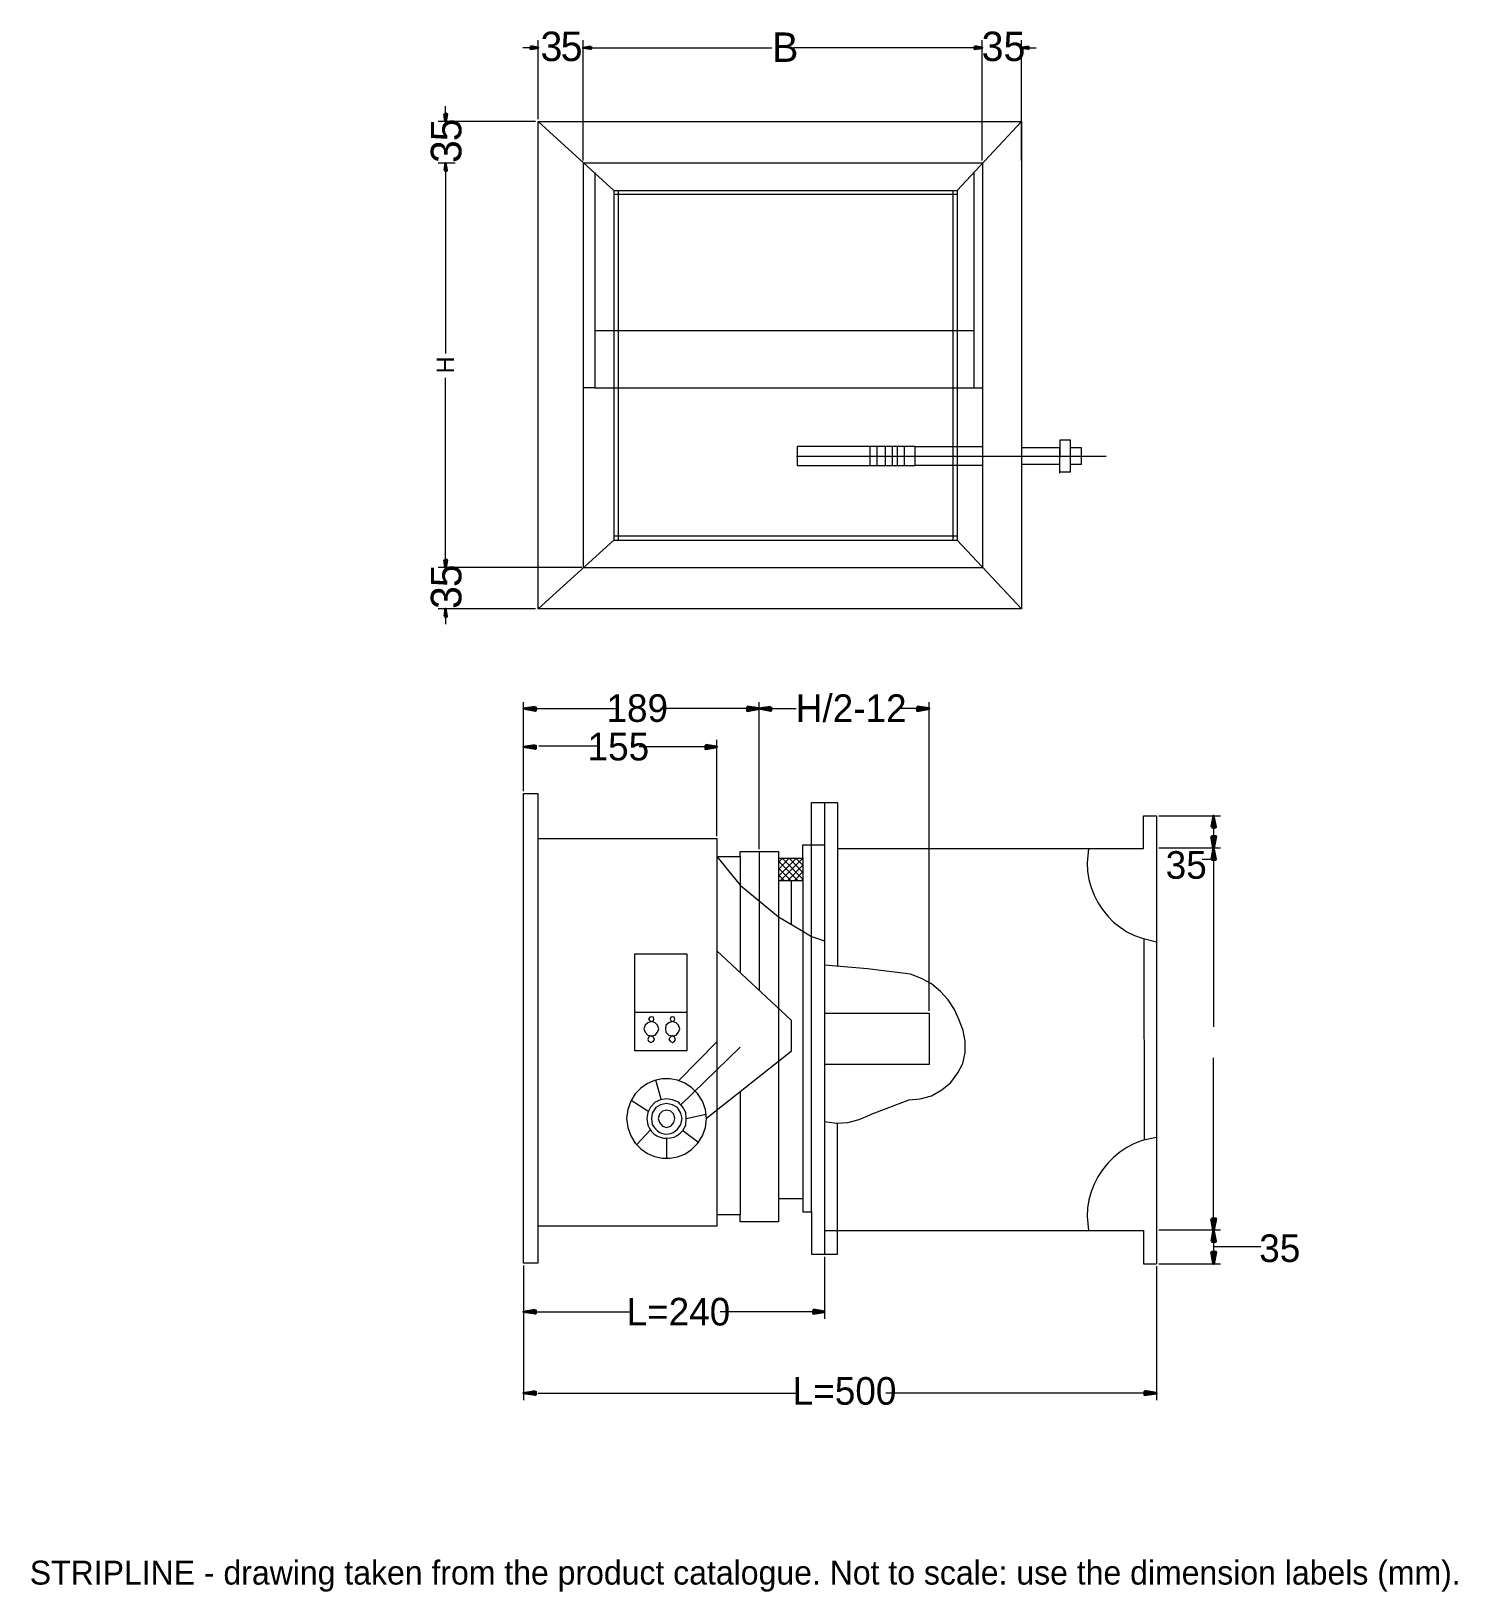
# Model space of a CAD drawing. Extents: x 0 to 239, y -13 to 248.
import ezdxf

# ---------------------------------------------------------------- set-up
doc = ezdxf.new("R2010")
doc.units = 0
for name, color, linetype in [('FILL', 8, 'Continuous'), ('GEOMETRY', 7, 'Continuous'), ('NOTE', 1, 'Continuous'), ('TEXT', 7, 'Continuous')]:
    doc.layers.add(name, color=color, linetype=linetype)

msp = doc.modelspace()

# ---------------------------------------------------------------- hatches: boundary and pattern name
at = {"layer": 'FILL'}
for points in [[(83.73, 244.82), (85.01, 245.03), (83.73, 245.24)], [(92.58, 245.03), (93.85, 244.82), (93.85, 245.24)], [(92.58, 245.03), (93.85, 244.82), (93.85, 245.24)], [(157.99, 244.82), (159.27, 245.03), (157.99, 245.24)], [(157.99, 244.82), (159.27, 245.03), (157.99, 245.24)], [(165.87, 245.03), (167.04, 244.82), (167.04, 245.24)], [(69.35, 233.95), (69.56, 232.67), (69.78, 233.95)], [(69.35, 224.47), (69.78, 224.47), (69.56, 225.74)], [(69.35, 224.47), (69.78, 224.47), (69.56, 225.74)], [(69.35, 159.37), (69.56, 158.1), (69.78, 159.37)], [(69.35, 159.37), (69.56, 158.1), (69.78, 159.37)], [(69.35, 149.89), (69.78, 149.89), (69.56, 151.17)], [(82.59, 134.5), (84.59, 134.1), (84.59, 134.8)], [(120.01, 134.1), (122.01, 134.5), (120.01, 134.8)], [(122.01, 134.5), (123.92, 134.1), (123.92, 134.8)], [(148.43, 134.1), (150.43, 134.5), (148.43, 134.8)], [(82.59, 128.1), (84.59, 127.8), (84.59, 128.4)], [(113.01, 127.8), (114.91, 128.1), (113.01, 128.4)], [(197.66, 114.69), (198.37, 114.69), (197.96, 116.59)], [(197.66, 113.19), (197.96, 111.19), (198.37, 113.19)], [(197.66, 109.29), (198.37, 109.29), (197.96, 111.19)], [(197.66, 49.25), (197.96, 47.35), (198.37, 49.25)], [(197.66, 45.35), (198.37, 45.35), (197.96, 47.35)], [(197.66, 43.64), (197.96, 41.64), (198.37, 43.64)], [(82.59, 33.64), (84.59, 33.34), (84.59, 33.94)], [(131.02, 33.34), (132.92, 33.64), (131.02, 33.94)], [(82.59, 20.03), (84.59, 19.73), (84.59, 20.33)], [(186.46, 19.73), (188.46, 20.03), (186.46, 20.33)]]:
    msp.add_hatch(color=7, dxfattribs=at).paths.add_polyline_path(points)

# ---------------------------------------------------------------- linework, layer by layer
at = {"layer": 'GEOMETRY', "lineweight": 13}
for points in [[(85.01, 233.1), (85.01, 246.31)], [(92.57, 226.17), (92.57, 246.31)], [(92.57, 233.1), (92.57, 246.31)], [(159.27, 226.17), (159.27, 246.31)], [(159.27, 226.17), (159.27, 246.31)], [(165.87, 226.17), (165.87, 246.31)], [(83.73, 245.03), (82.45, 245.03)], [(93.85, 245.03), (124.11, 245.03)], [(93.85, 245.03), (95.13, 245.03)], [(157.99, 245.03), (127.73, 245.03)], [(157.99, 245.03), (156.82, 245.03)], [(167.04, 245.03), (168.32, 245.03)], [(69.56, 233.95), (69.56, 235.23)], [(84.58, 232.67), (68.28, 232.67)], [(85.01, 232.67), (97.69, 221.16)], [(165.87, 232.67), (155.11, 221.16)], [(71.16, 225.74), (68.28, 225.74)], [(71.16, 225.74), (68.28, 225.74)], [(69.56, 224.47), (69.56, 193.89)], [(69.56, 224.47), (69.56, 223.29)], [(159.37, 225.74), (92.57, 225.74), (92.57, 158.1)], [(159.37, 225.74), (159.37, 158.1)], [(94.49, 224.15), (94.49, 188.14), (97.69, 188.14)], [(157.88, 224.25), (157.88, 188.14)], [(97.69, 221.16), (155.11, 221.16)], [(97.69, 221.16), (97.69, 162.67)], [(97.69, 220.52), (155.11, 220.52)], [(98.43, 221.16), (98.43, 162.67)], [(154.37, 221.16), (154.37, 162.67)], [(155.11, 221.16), (155.11, 162.67)], [(94.49, 197.73), (157.88, 197.73)], [(69.56, 159.37), (69.56, 189.84)], [(94.49, 188.14), (92.57, 188.14)], [(97.69, 188.14), (157.88, 188.14)], [(157.88, 188.14), (159.37, 188.14)], [(148.08, 178.34), (128.37, 178.34), (128.37, 175.14), (148.08, 175.14)], [(140.52, 178.34), (140.52, 175.14)], [(141.69, 178.34), (141.69, 175.14)], [(143.07, 178.34), (143.07, 175.14)], [(144.25, 178.34), (144.25, 175.14)], [(145.1, 178.34), (145.1, 175.14)], [(146.27, 178.34), (146.27, 175.14)], [(159.37, 175.14), (148.08, 175.14), (148.08, 178.34), (159.37, 178.34)], [(172.26, 174.07), (172.26, 178.12), (165.87, 178.12)], [(174.07, 174.07), (174.07, 179.4), (172.26, 179.4), (172.26, 176.74)], [(175.89, 175.35), (175.89, 178.12), (174.07, 178.12)], [(128.26, 176.74), (180.04, 176.74)], [(172.26, 175.35), (165.87, 175.35)], [(174.07, 174.07), (172.26, 174.07), (172.26, 176.74)], [(175.89, 175.35), (174.07, 175.35)], [(172.26, 173.86), (172.26, 173.97)], [(85.01, 151.17), (97.69, 162.67)], [(97.69, 163.42), (155.11, 163.42)], [(97.69, 162.67), (155.11, 162.67)], [(165.87, 151.17), (155.11, 162.67)], [(69.56, 159.37), (69.56, 160.54)], [(92.36, 158.09), (68.28, 158.09)], [(92.36, 158.09), (68.28, 158.09)], [(92.57, 158.09), (159.37, 158.09)], [(84.58, 151.17), (68.28, 151.17)], [(69.56, 149.89), (69.56, 148.61)], [(82.59, 120.69), (82.59, 135.6)], [(84.59, 134.5), (98.04, 134.5)], [(120.01, 134.5), (105.5, 134.5)], [(122.01, 110.98), (122.01, 135.6)], [(122.01, 111.39), (122.01, 135.6)], [(123.92, 134.5), (128.17, 134.5)], [(148.43, 134.5), (145.55, 134.5)], [(150.43, 83.97), (150.43, 135.6)], [(82.59, 120.69), (82.59, 129.3)], [(85.12, 128.3), (95.02, 128.3)], [(113.01, 128.1), (101.9, 128.1)], [(114.91, 113.19), (114.91, 129.3)], [(130.72, 111.69), (130.72, 118.79), (132.92, 118.79), (132.92, 43.24)], [(132.92, 118.79), (135.12, 118.79), (135.12, 91.47)], [(135.12, 111.09), (186.26, 111.09), (186.26, 116.59), (188.46, 116.59), (188.46, 41.64)], [(188.86, 116.59), (199.16, 116.59)], [(84.99, 112.79), (114.91, 112.79), (114.91, 47.94), (84.99, 47.94)], [(197.96, 114.69), (197.96, 113.19)], [(114.91, 109.79), (118.81, 109.79), (118.81, 90.37)], [(114.91, 109.79), (118.81, 104.98), (125.22, 99.68), (129.32, 97.28), (130.72, 96.38), (132.92, 95.68)], [(118.81, 109.79), (118.81, 110.59), (125.22, 110.59)], [(125.22, 110.59), (125.22, 48.65), (118.81, 48.65), (118.81, 49.85)], [(122.01, 110.59), (122.01, 87.37)], [(129.32, 109.48), (129.32, 111.69), (132.92, 111.69)], [(130.72, 50.35), (130.72, 111.69)], [(177.05, 111.09), (176.85, 108.69), (176.91, 107.31), (177.14, 105.94), (177.51, 104.6), (178.02, 103.31), (178.66, 102.06), (179.42, 100.89), (180.29, 99.79), (181.27, 98.8), (182.35, 97.92), (183.51, 97.16), (184.75, 96.54), (186.06, 96.08), (188.46, 95.48)], [(188.86, 111.19), (199.16, 111.19)], [(188.86, 111.19), (199.16, 111.19)], [(197.96, 111.19), (197.96, 109.29), (196.06, 109.29)], [(125.22, 108.78), (125.92, 109.48)], [(125.22, 107.58), (127.02, 109.48)], [(125.22, 106.48), (128.22, 109.48)], [(125.22, 109.48), (129.32, 109.48), (129.32, 105.68), (125.22, 105.68)], [(128.52, 105.68), (125.22, 108.98)], [(127.32, 105.68), (125.22, 107.79)], [(125.52, 105.68), (129.32, 109.48)], [(129.32, 105.98), (125.82, 109.48)], [(126.72, 105.68), (129.32, 108.29)], [(129.32, 107.08), (127.02, 109.48)], [(127.82, 105.68), (129.32, 107.18)], [(129.32, 108.29), (128.12, 109.48)], [(129.32, 109.39), (129.32, 109.48)], [(197.96, 109.29), (197.96, 81.27)], [(126.22, 105.68), (125.22, 106.68)], [(127.32, 105.68), (127.32, 98.48)], [(129.02, 105.68), (129.32, 105.98)], [(129.32, 105.68), (129.32, 52.55)], [(114.91, 93.97), (127.32, 82.37), (127.32, 77.16), (113.21, 65.96)], [(186.46, 62.35), (186.36, 95.98)], [(101.2, 93.48), (109.91, 93.48), (109.91, 77.26), (101.2, 77.26)], [(101.2, 77.26), (101.2, 93.48)], [(147.33, 90.07), (140.13, 90.97), (132.92, 91.57)], [(155.44, 82.37), (154.64, 84.17), (153.63, 85.77), (152.33, 87.17), (150.83, 88.47), (149.13, 89.37), (147.33, 90.07)], [(109.91, 83.67), (101.2, 83.67)], [(132.92, 83.57), (150.43, 83.57), (150.43, 74.96), (132.92, 74.96)], [(155.24, 73.56), (156.04, 75.16), (156.44, 76.97), (156.44, 78.87), (156.13, 80.67), (155.43, 82.37)], [(114.91, 78.77), (108.51, 72.26)], [(118.81, 77.86), (108.91, 68.26)], [(197.96, 49.25), (197.96, 76.11)], [(147.03, 69.06), (148.93, 69.26), (150.83, 69.76), (152.53, 70.76), (154.04, 71.96), (155.24, 73.56)], [(105.61, 69.16), (104.7, 72.36)], [(103.4, 67.16), (100.6, 68.96)], [(118.81, 70.36), (118.81, 49.85)], [(147.13, 69.06), (140.53, 66.56)], [(109.81, 65.96), (113.11, 66.66)], [(132.92, 65.46), (134.92, 65.16), (136.82, 65.26), (138.73, 65.76), (140.53, 66.56)], [(103.8, 64.06), (101.5, 61.55)], [(106.5, 62.66), (106.5, 59.25)], [(109.21, 63.96), (111.91, 61.96)], [(125.22, 52.55), (129.32, 52.55), (129.32, 50.35), (130.72, 50.35), (130.72, 43.24), (135.12, 43.24), (135.12, 65.16)], [(188.46, 62.76), (186.06, 62.26), (184.74, 61.75), (183.5, 61.1), (182.33, 60.33), (181.26, 59.45), (180.28, 58.46), (179.41, 57.38), (178.65, 56.21), (178.01, 54.98), (177.5, 53.68), (177.13, 52.34), (176.91, 50.96), (176.85, 49.55), (177.05, 47.24)], [(118.81, 49.85), (114.91, 49.85)], [(132.92, 47.24), (186.26, 47.24), (186.26, 41.64), (188.46, 41.64)], [(188.86, 47.35), (199.16, 47.35)], [(188.86, 47.35), (199.16, 47.35)], [(197.96, 45.35), (197.96, 43.64)], [(197.96, 44.54), (205.87, 44.54)], [(132.92, 42.84), (132.92, 32.44)], [(82.59, 41.34), (82.59, 32.44)], [(82.59, 41.34), (82.59, 18.83)], [(188.46, 41.24), (188.46, 18.83)], [(188.86, 41.64), (199.16, 41.64)], [(84.59, 33.64), (100.42, 33.64)], [(131.02, 33.64), (115.49, 33.64)], [(84.95, 20.03), (128.18, 20.03)], [(186.46, 20.03), (143.15, 20.03)]]:
    msp.add_lwpolyline(points, dxfattribs=at)
at = {"layer": 'GEOMETRY', "lineweight": 35}
for points in [[(83.73, 245.24), (83.73, 244.82), (85.01, 245.03), (83.73, 245.24)], [(93.85, 245.24), (93.85, 244.82), (92.58, 245.03), (93.85, 245.24)], [(93.85, 245.24), (93.85, 244.82), (92.58, 245.03), (93.85, 245.24)], [(157.99, 245.24), (157.99, 244.82), (159.27, 245.03), (157.99, 245.24)], [(157.99, 245.24), (157.99, 244.82), (159.27, 245.03), (157.99, 245.24)], [(167.04, 245.24), (167.04, 244.82), (165.87, 245.03), (167.04, 245.24)], [(69.35, 233.95), (69.78, 233.95), (69.56, 232.67), (69.35, 233.95)], [(69.35, 224.47), (69.78, 224.47), (69.56, 225.74), (69.35, 224.47)], [(69.35, 224.47), (69.78, 224.47), (69.56, 225.74), (69.35, 224.47)], [(69.35, 159.37), (69.78, 159.37), (69.56, 158.1), (69.35, 159.37)], [(69.35, 159.37), (69.78, 159.37), (69.56, 158.1), (69.35, 159.37)], [(69.35, 149.89), (69.78, 149.89), (69.56, 151.17), (69.35, 149.89)], [(84.59, 134.8), (84.59, 134.1), (82.59, 134.5), (84.59, 134.8)], [(120.01, 134.8), (120.01, 134.1), (122.01, 134.5), (120.01, 134.8)], [(123.92, 134.8), (123.92, 134.1), (122.01, 134.5), (123.92, 134.8)], [(148.43, 134.8), (148.43, 134.1), (150.43, 134.5), (148.43, 134.8)], [(84.59, 128.4), (84.59, 127.8), (82.59, 128.1), (84.59, 128.4)], [(113.01, 128.4), (113.01, 127.8), (114.91, 128.1), (113.01, 128.4)], [(197.66, 114.69), (198.36, 114.69), (197.96, 116.59), (197.66, 114.69)], [(197.66, 113.19), (198.36, 113.19), (197.96, 111.19), (197.66, 113.19)], [(197.66, 109.29), (198.36, 109.29), (197.96, 111.19), (197.66, 109.29)], [(197.66, 49.25), (198.36, 49.25), (197.96, 47.35), (197.66, 49.25)], [(197.66, 45.35), (198.36, 45.35), (197.96, 47.35), (197.66, 45.35)], [(197.66, 43.64), (198.36, 43.64), (197.96, 41.64), (197.66, 43.64)], [(84.59, 33.94), (84.59, 33.34), (82.59, 33.64), (84.59, 33.94)], [(131.02, 33.94), (131.02, 33.34), (132.92, 33.64), (131.02, 33.94)], [(84.59, 20.33), (84.59, 19.73), (82.59, 20.03), (84.59, 20.33)], [(186.46, 20.33), (186.46, 19.73), (188.46, 20.03), (186.46, 20.33)]]:
    msp.add_lwpolyline(points, close=True, dxfattribs=at)
at = {"layer": 'GEOMETRY', "lineweight": 13}
for points in [[(85.01, 232.67), (165.87, 232.67), (165.87, 151.17), (85.01, 151.17), (85.01, 232.67)], [(82.59, 120.29), (84.99, 120.29), (84.99, 41.74), (82.59, 41.74), (82.59, 120.29)], [(105.2, 80.97), (105, 81.57), (104.6, 81.97), (104, 82.17), (103.4, 81.97), (102.9, 81.57), (102.7, 80.97), (102.9, 80.37), (103.4, 79.87), (104, 79.77), (104.6, 79.87), (105, 80.37), (105.2, 80.97)], [(104.4, 82.57), (104.3, 82.87), (104, 82.97), (103.7, 82.87), (103.5, 82.57), (103.7, 82.27), (104, 82.17), (104.3, 82.27), (104.4, 82.57)], [(108.71, 80.97), (108.51, 81.57), (108.1, 81.97), (107.51, 82.17), (106.91, 81.97), (106.41, 81.57), (106.3, 80.97), (106.41, 80.37), (106.91, 79.87), (107.51, 79.77), (108.1, 79.87), (108.51, 80.37), (108.71, 80.97)], [(107.91, 82.57), (107.8, 82.87), (107.51, 82.97), (107.2, 82.87), (107.1, 82.57), (107.2, 82.27), (107.51, 82.17), (107.8, 82.27), (107.91, 82.57)], [(104.5, 79.17), (104.3, 79.57), (103.9, 79.77), (103.5, 79.57), (103.4, 79.17), (103.5, 78.87), (103.9, 78.66), (104.3, 78.87), (104.5, 79.17)], [(108.01, 79.17), (107.81, 79.57), (107.51, 79.77), (107.11, 79.57), (106.91, 79.17), (107.11, 78.87), (107.51, 78.66), (107.81, 78.87), (108.01, 79.17)], [(113.21, 65.96), (113.01, 67.46), (112.51, 68.86), (111.69, 70.14), (110.7, 71.14), (109.57, 71.88), (108.35, 72.36), (107.07, 72.58), (105.77, 72.56), (104.5, 72.29), (103.3, 71.78), (102.21, 71.03), (101.27, 70.06), (100.52, 68.87), (100, 67.46), (99.8, 65.96), (100, 64.46), (100.52, 63.04), (101.27, 61.84), (102.21, 60.86), (103.3, 60.11), (104.5, 59.6), (105.77, 59.33), (107.06, 59.3), (108.34, 59.53), (109.57, 60.01), (110.7, 60.75), (111.69, 61.77), (112.51, 63.06), (113.01, 64.46), (113.21, 65.96)], [(109.81, 65.96), (109.71, 66.96), (109.21, 67.86), (108.51, 68.66), (107.51, 69.06), (106.5, 69.26), (105.5, 69.06), (104.6, 68.66), (103.8, 67.86), (103.4, 66.96), (103.2, 65.96), (103.4, 64.86), (103.63, 64.28), (103.96, 63.79), (104.38, 63.38), (104.87, 63.05), (105.41, 62.82), (105.99, 62.68), (106.58, 62.64), (107.17, 62.69), (107.75, 62.85), (108.29, 63.11), (108.79, 63.48), (109.21, 63.96), (109.71, 64.86), (109.81, 65.96)], [(109.11, 65.96), (108.91, 66.86), (108.31, 67.76), (107.51, 68.26), (106.5, 68.46), (105.5, 68.26), (104.7, 67.76), (104.1, 66.86), (104, 65.96), (104.1, 64.96), (104.35, 64.56), (104.63, 64.22), (104.95, 63.92), (105.29, 63.69), (105.65, 63.51), (106.03, 63.39), (106.42, 63.34), (106.81, 63.36), (107.2, 63.45), (107.59, 63.61), (107.95, 63.84), (108.31, 64.16), (108.91, 64.96), (109.11, 65.96)], [(107.91, 65.96), (107.71, 66.66), (107.2, 67.16), (106.5, 67.36), (105.8, 67.16), (105.3, 66.66), (105.1, 65.96), (105.3, 65.26), (105.8, 64.66), (106.5, 64.46), (107.2, 64.66), (107.71, 65.26), (107.91, 65.96)]]:
    msp.add_lwpolyline(points, close=True, dxfattribs=at)

# ---------------------------------------------------------------- texts
at = {"layer": 'NOTE'}
msp.add_text('STRIPLINE - drawing taken from the product catalogue. Not to scale: use the dimension labels (mm).', height=4, dxfattribs=at).set_placement((0, -12))
at = {"layer": 'TEXT'}
for s, height, p in [('3', 4.92, (85.42, 242.8)), ('5', 4.92, (88.79, 242.8)), ('B', 4.92, (124.16, 242.66)), ('35', 4.918, (159.2, 242.8)), ('189', 4.619, (96.45, 132.28)), ('H/2-12', 4.619, (128.11, 132.26)), ('155', 4.619, (93.29, 125.83)), ('35', 4.619, (189.98, 106.04)), ('35', 4.619, (205.63, 41.94)), ('L=240', 4.619, (99.81, 31.33)), ('L=500', 4.619, (127.6, 18.08))]:
    msp.add_text(s, height=height, dxfattribs=at).set_placement(p)
for s, height, p in [('5', 5.11, (72.19, 229.38)), ('3', 5.11, (72.19, 225.75)), ('H', 2.91, (70.95, 190.58)), ('5', 5.11, (72.19, 154.81)), ('3', 5.11, (72.19, 151.17))]:
    msp.add_text(s, height=height, rotation=90, dxfattribs=at).set_placement(p)

doc.saveas('drawing.dxf')
